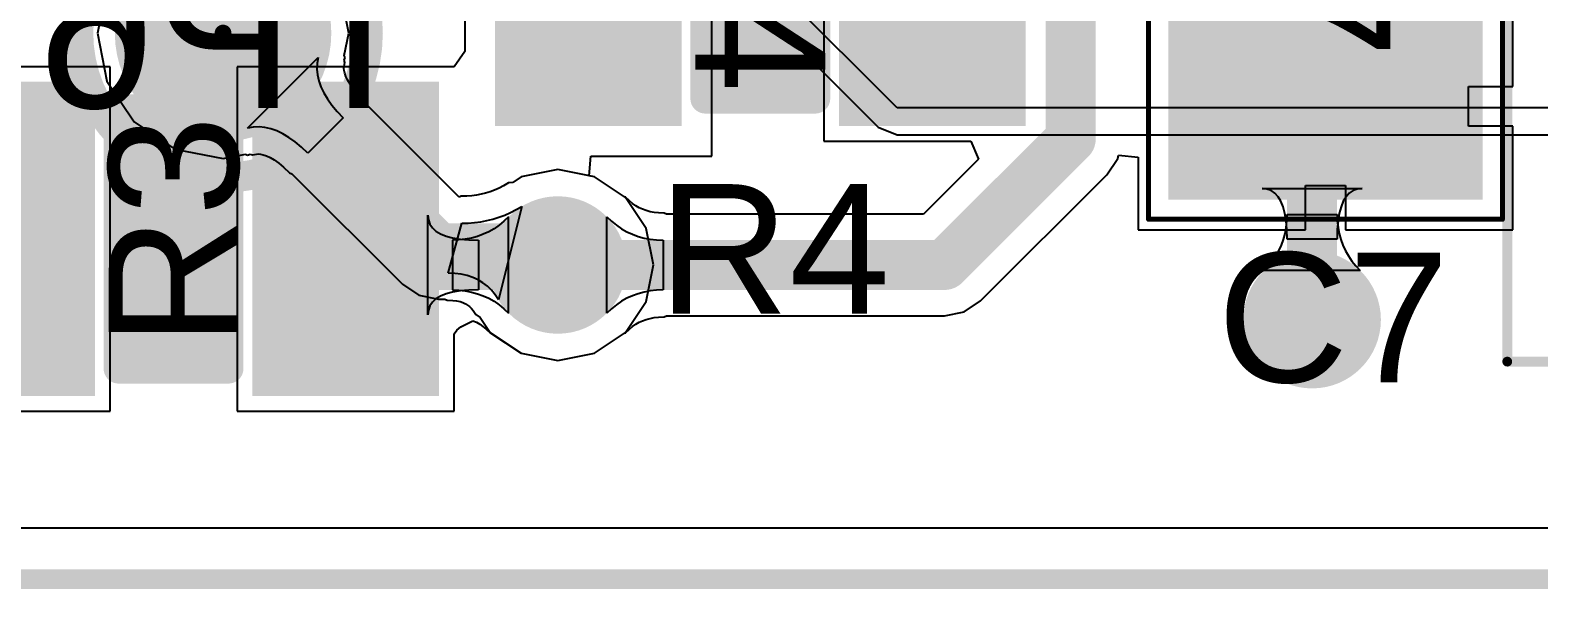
# Model space of a CAD drawing. Header units: inches. Extents: x 1.04 to 3.32, y 2.74 to 3.44.
# Drawn here: x 1.8414 to 2.1435, y 2.7586 to 2.8706 of the extents above; entities that cross this region are included whole.
import ezdxf

# ---------------------------------------------------------------- set-up
doc = ezdxf.new("R2010")
doc.units = ezdxf.units.IN
doc.header["$MEASUREMENT"] = 0
for name, color, linetype in [('Board', 56, 'Continuous'), ('Bottom Layer', 5, 'Continuous'), ('Bottom Overlay', 54, 'Continuous'), ('Bottom Paste', 16, 'Continuous'), ('Bottom Solder', 6, 'Continuous'), ('Mechanical 12', 56, 'Continuous'), ('Mechanical 13', 56, 'Continuous'), ('Mechanical 15', 56, 'Continuous'), ('Top Courtyard', 56, 'Continuous'), ('Top Layer', 1, 'Continuous'), ('Top Overlay', 2, 'Continuous'), ('Top Paste', 8, 'Continuous'), ('Top Solder', 216, 'Continuous'), ('Via Holes', 16, 'Continuous')]:
    doc.layers.add(name, color=color, linetype=linetype)
doc.styles.add('Arial', font='', dxfattribs={"height": 0.2})
doc.styles.get('Arial').set_extended_font_data('Arial')

# ---------------------------------------------------------------- blocks, each defined once
blk = doc.blocks.new('TP_B_15')
at = {"layer": 'Bottom Layer'}
h = blk.add_hatch(color=5, dxfattribs=at)
edge = h.paths.add_edge_path()
edge.add_arc((0, 0), 0.01969, 0, 360)
at = {"layer": 'Bottom Paste'}
h = blk.add_hatch(color=16, dxfattribs=at)
edge = h.paths.add_edge_path()
edge.add_arc((0, 0), 0.00169, 0, 360)
at = {"layer": 'Bottom Solder'}
h = blk.add_hatch(color=6, dxfattribs=at)
edge = h.paths.add_edge_path()
edge.add_arc((0, 0), 0.02168, 0, 360)
at = {"layer": 'Bottom Overlay'}
for points in [[(0.029, 0, 0.006, 0.006, 1), (-0.029, 0, 0.006, 0.006, 1)], [(-0.0305, 0, 0.003, 0.003, 1), (-0.0275, 0, 0.003, 0.003, 1)], [(0.0275, 0, 0.003, 0.003, 1), (0.0305, 0, 0.003, 0.003, 1)]]:
    blk.add_lwpolyline(points, format="xyseb", close=True, dxfattribs=at)
at = {"layer": 'Mechanical 12', "style": 'Arial', "text_generation_flag": 2}
blk.add_text('TP6', height=0.03, rotation=180, dxfattribs=at).set_placement((-0.03999, 0.015))
blk = doc.blocks.new('SOT94P280X100_5N_28')
at = {"layer": 'Top Layer'}
for points in [[(-0.07382, 0.0498), (-0.02461, 0.0498), (-0.02461, 0.02421), (-0.07382, 0.02421)], [(0.02461, 0.0498), (0.07382, 0.0498), (0.07382, 0.02421), (0.02461, 0.02421)], [(-0.07382, 0.0128), (-0.02461, 0.0128), (-0.02461, -0.0128), (-0.07382, -0.0128)], [(-0.07382, -0.02421), (-0.02461, -0.02421), (-0.02461, -0.0498), (-0.07382, -0.0498)], [(0.02461, -0.02421), (0.07382, -0.02421), (0.07382, -0.0498), (0.02461, -0.0498)]]:
    blk.add_hatch(color=1, dxfattribs=at).paths.add_polyline_path(points)
at = {"layer": 'Top Paste'}
for points in [[(-0.07382, 0.0498), (-0.02461, 0.0498), (-0.02461, 0.02421), (-0.07382, 0.02421)], [(0.02461, 0.0498), (0.07382, 0.0498), (0.07382, 0.02421), (0.02461, 0.02421)], [(-0.07382, 0.0128), (-0.02461, 0.0128), (-0.02461, -0.0128), (-0.07382, -0.0128)], [(-0.07382, -0.02421), (-0.02461, -0.02421), (-0.02461, -0.0498), (-0.07382, -0.0498)], [(0.02461, -0.02421), (0.07382, -0.02421), (0.07382, -0.0498), (0.02461, -0.0498)]]:
    blk.add_hatch(color=8, dxfattribs=at).paths.add_polyline_path(points)
at = {"layer": 'Top Solder'}
for points in [[(-0.07482, 0.0508), (-0.02361, 0.0508), (-0.02361, 0.02321), (-0.07482, 0.02321)], [(0.02361, 0.0508), (0.07482, 0.0508), (0.07482, 0.02321), (0.02361, 0.02321)], [(-0.07482, 0.0138), (-0.02361, 0.0138), (-0.02361, -0.0138), (-0.07482, -0.0138)], [(-0.07482, -0.02321), (-0.02361, -0.02321), (-0.02361, -0.0508), (-0.07482, -0.0508)], [(0.02361, -0.02321), (0.07482, -0.02321), (0.07482, -0.0508), (0.02361, -0.0508)]]:
    blk.add_hatch(color=216, dxfattribs=at).paths.add_polyline_path(points)
at = {"layer": 'Mechanical 13'}
for points in [[(-0.0315, 0.02, 0.00394, 0.00394, 0), (0.00551, 0.05701, 0.00394, 0.00394, 0)], [(-0.0315, -0.05701, 0.00394, 0.00394, 0), (-0.0315, 0.05701, 0.00394, 0.00394, 0)], [(0.0315, 0.05701, 0.00394, 0.00394, 0), (-0.0315, 0.05701, 0.00394, 0.00394, 0)], [(0.0315, -0.05701, 0.00394, 0.00394, 0), (0.0315, 0.05701, 0.00394, 0.00394, 0)], [(0.0315, -0.05701, 0.00394, 0.00394, 0), (-0.0315, -0.05701, 0.00394, 0.00394, 0)]]:
    blk.add_lwpolyline(points, format="xyseb", dxfattribs=at)
for points in [[(-0.03248, 0.05701, 0.00197, 0.00197, 1), (-0.03051, 0.05701, 0.00197, 0.00197, 1)], [(-0.03248, 0.05701, 0.00197, 0.00197, 1), (-0.03051, 0.05701, 0.00197, 0.00197, 1)], [(0.00453, 0.05701, 0.00197, 0.00197, 1), (0.0065, 0.05701, 0.00197, 0.00197, 1)], [(0.03051, 0.05701, 0.00197, 0.00197, 1), (0.03248, 0.05701, 0.00197, 0.00197, 1)], [(0.03051, 0.05701, 0.00197, 0.00197, 1), (0.03248, 0.05701, 0.00197, 0.00197, 1)], [(-0.03248, 0.02, 0.00197, 0.00197, 1), (-0.03051, 0.02, 0.00197, 0.00197, 1)], [(-0.03248, -0.05701, 0.00197, 0.00197, 1), (-0.03051, -0.05701, 0.00197, 0.00197, 1)], [(-0.03248, -0.05701, 0.00197, 0.00197, 1), (-0.03051, -0.05701, 0.00197, 0.00197, 1)], [(0.03051, -0.05701, 0.00197, 0.00197, 1), (0.03248, -0.05701, 0.00197, 0.00197, 1)], [(0.03051, -0.05701, 0.00197, 0.00197, 1), (0.03248, -0.05701, 0.00197, 0.00197, 1)]]:
    blk.add_lwpolyline(points, format="xyseb", close=True, dxfattribs=at)
at = {"layer": 'Mechanical 15'}
for points in [[(-0.08366, -0.07087, 0.00197, 0.00197, 0), (-0.08366, 0.07087, 0.00197, 0.00197, 0)], [(0.08366, 0.07087, 0.00197, 0.00197, 0), (-0.08366, 0.07087, 0.00197, 0.00197, 0)], [(0.08366, -0.07087, 0.00197, 0.00197, 0), (0.08366, 0.07087, 0.00197, 0.00197, 0)], [(0.08366, -0.07087, 0.00197, 0.00197, 0), (-0.08366, -0.07087, 0.00197, 0.00197, 0)]]:
    blk.add_lwpolyline(points, format="xyseb", dxfattribs=at)
for points in [[(-0.08415, 0.07087, 0.000984, 0.000984, 1), (-0.08317, 0.07087, 0.000984, 0.000984, 1)], [(-0.08415, 0.07087, 0.000984, 0.000984, 1), (-0.08317, 0.07087, 0.000984, 0.000984, 1)], [(0.08317, 0.07087, 0.000984, 0.000984, 1), (0.08415, 0.07087, 0.000984, 0.000984, 1)], [(0.08317, 0.07087, 0.000984, 0.000984, 1), (0.08415, 0.07087, 0.000984, 0.000984, 1)], [(-0.08415, -0.07087, 0.000984, 0.000984, 1), (-0.08317, -0.07087, 0.000984, 0.000984, 1)], [(-0.08415, -0.07087, 0.000984, 0.000984, 1), (-0.08317, -0.07087, 0.000984, 0.000984, 1)], [(0.08317, -0.07087, 0.000984, 0.000984, 1), (0.08415, -0.07087, 0.000984, 0.000984, 1)], [(0.08317, -0.07087, 0.000984, 0.000984, 1), (0.08415, -0.07087, 0.000984, 0.000984, 1)]]:
    blk.add_lwpolyline(points, format="xyseb", close=True, dxfattribs=at)
at = {"layer": 'Top Overlay'}
for points in [[(-0.02461, 0.05961, 0.00787, 0.00787, 0), (-0.07382, 0.05961, 0.00787, 0.00787, 0)], [(-0.01083, -0.05701, 0.00787, 0.00787, 0), (-0.01083, 0.05701, 0.00787, 0.00787, 0)], [(0.01083, 0.05701, 0.00787, 0.00787, 0), (-0.01083, 0.05701, 0.00787, 0.00787, 0)], [(0.01083, -0.05701, 0.00787, 0.00787, 0), (0.01083, 0.05701, 0.00787, 0.00787, 0)], [(0.01083, -0.05701, 0.00787, 0.00787, 0), (-0.01083, -0.05701, 0.00787, 0.00787, 0)]]:
    blk.add_lwpolyline(points, format="xyseb", dxfattribs=at)
for points in [[(-0.07579, 0.05961, 0.00394, 0.00394, 1), (-0.07185, 0.05961, 0.00394, 0.00394, 1)], [(-0.02657, 0.05961, 0.00394, 0.00394, 1), (-0.02264, 0.05961, 0.00394, 0.00394, 1)], [(-0.0128, 0.05701, 0.00394, 0.00394, 1), (-0.00886, 0.05701, 0.00394, 0.00394, 1)], [(-0.0128, 0.05701, 0.00394, 0.00394, 1), (-0.00886, 0.05701, 0.00394, 0.00394, 1)], [(0.00886, 0.05701, 0.00394, 0.00394, 1), (0.0128, 0.05701, 0.00394, 0.00394, 1)], [(0.00886, 0.05701, 0.00394, 0.00394, 1), (0.0128, 0.05701, 0.00394, 0.00394, 1)], [(-0.0128, -0.05701, 0.00394, 0.00394, 1), (-0.00886, -0.05701, 0.00394, 0.00394, 1)], [(-0.0128, -0.05701, 0.00394, 0.00394, 1), (-0.00886, -0.05701, 0.00394, 0.00394, 1)], [(0.00886, -0.05701, 0.00394, 0.00394, 1), (0.0128, -0.05701, 0.00394, 0.00394, 1)], [(0.00886, -0.05701, 0.00394, 0.00394, 1), (0.0128, -0.05701, 0.00394, 0.00394, 1)]]:
    blk.add_lwpolyline(points, format="xyseb", close=True, dxfattribs=at)
blk = doc.blocks.new('C0805_30')
at = {"layer": 'Top Layer'}
for points in [[(0.02953, 0.05118), (0.02953, 0.01772), (-0.02953, 0.01772), (-0.02953, 0.05118)], [(0.02953, -0.01772), (0.02953, -0.05118), (-0.02953, -0.05118), (-0.02953, -0.01772)]]:
    blk.add_hatch(color=1, dxfattribs=at).paths.add_polyline_path(points)
at = {"layer": 'Top Paste'}
for points in [[(0.02953, 0.05118), (0.02953, 0.01772), (-0.02953, 0.01772), (-0.02953, 0.05118)], [(0.02953, -0.01772), (0.02953, -0.05118), (-0.02953, -0.05118), (-0.02953, -0.01772)]]:
    blk.add_hatch(color=8, dxfattribs=at).paths.add_polyline_path(points)
at = {"layer": 'Top Solder'}
for points in [[(0.0315, 0.05315), (0.0315, 0.01575), (-0.0315, 0.01575), (-0.0315, 0.05315)], [(0.0315, -0.01575), (0.0315, -0.05315), (-0.0315, -0.05315), (-0.0315, -0.01575)]]:
    blk.add_hatch(color=216, dxfattribs=at).paths.add_polyline_path(points)
at = {"layer": 'Top Courtyard'}
for points in [[(-0.03543, -0.05709, 0.001, 0.001, 0), (-0.03543, 0.05709, 0.001, 0.001, 0)], [(-0.03543, 0.05709, 0.001, 0.001, 0), (0.03543, 0.05709, 0.001, 0.001, 0)], [(0.03543, -0.05709, 0.001, 0.001, 0), (0.03543, 0.05709, 0.001, 0.001, 0)], [(-0.03543, -0.05709, 0.001, 0.001, 0), (0.03543, -0.05709, 0.001, 0.001, 0)]]:
    blk.add_lwpolyline(points, format="xyseb", dxfattribs=at)
for points in [[(-0.03568, 0.05709, 0.0005, 0.0005, 1), (-0.03518, 0.05709, 0.0005, 0.0005, 1)], [(-0.03568, 0.05709, 0.0005, 0.0005, 1), (-0.03518, 0.05709, 0.0005, 0.0005, 1)], [(0.03518, 0.05709, 0.0005, 0.0005, 1), (0.03568, 0.05709, 0.0005, 0.0005, 1)], [(0.03518, 0.05709, 0.0005, 0.0005, 1), (0.03568, 0.05709, 0.0005, 0.0005, 1)], [(-0.03568, -0.05709, 0.0005, 0.0005, 1), (-0.03518, -0.05709, 0.0005, 0.0005, 1)], [(-0.03568, -0.05709, 0.0005, 0.0005, 1), (-0.03518, -0.05709, 0.0005, 0.0005, 1)], [(0.03518, -0.05709, 0.0005, 0.0005, 1), (0.03568, -0.05709, 0.0005, 0.0005, 1)], [(0.03518, -0.05709, 0.0005, 0.0005, 1), (0.03568, -0.05709, 0.0005, 0.0005, 1)]]:
    blk.add_lwpolyline(points, format="xyseb", close=True, dxfattribs=at)
at = {"layer": 'Top Overlay'}
for points in [[(-0.029, -0.01, 0.006, 0.006, 0), (-0.029, 0.01, 0.006, 0.006, 0)], [(0.029, 0.01, 0.006, 0.006, 0), (0.029, -0.01, 0.006, 0.006, 0)]]:
    blk.add_lwpolyline(points, format="xyseb", dxfattribs=at)
for points in [[(-0.0305, 0.01, 0.003, 0.003, 1), (-0.0275, 0.01, 0.003, 0.003, 1)], [(0.0275, 0.01, 0.003, 0.003, 1), (0.0305, 0.01, 0.003, 0.003, 1)], [(-0.0305, -0.01, 0.003, 0.003, 1), (-0.0275, -0.01, 0.003, 0.003, 1)], [(0.0275, -0.01, 0.003, 0.003, 1), (0.0305, -0.01, 0.003, 0.003, 1)]]:
    blk.add_lwpolyline(points, format="xyseb", close=True, dxfattribs=at)
at = {"layer": 'Mechanical 12', "style": 'Arial'}
blk.add_text('C7', height=0.026, rotation=270, dxfattribs=at).set_placement((-0.013, 0.02166))
blk = doc.blocks.new('R0805_38')
at = {"layer": 'Top Layer'}
for points in [[(0.02953, 0.05118), (0.02953, 0.01772), (-0.02953, 0.01772), (-0.02953, 0.05118)], [(0.02953, -0.01772), (0.02953, -0.05118), (-0.02953, -0.05118), (-0.02953, -0.01772)]]:
    blk.add_hatch(color=1, dxfattribs=at).paths.add_polyline_path(points)
at = {"layer": 'Top Overlay'}
blk.add_hatch(color=2, dxfattribs=at).paths.add_polyline_path([(-0.026, -0.009), (0.026, -0.009), (0.026, 0.01), (-0.026, 0.01)])
at = {"layer": 'Top Paste'}
for points in [[(0.02953, 0.05118), (0.02953, 0.01772), (-0.02953, 0.01772), (-0.02953, 0.05118)], [(0.02953, -0.01772), (0.02953, -0.05118), (-0.02953, -0.05118), (-0.02953, -0.01772)]]:
    blk.add_hatch(color=8, dxfattribs=at).paths.add_polyline_path(points)
at = {"layer": 'Top Solder'}
for points in [[(0.0315, 0.05315), (0.0315, 0.01575), (-0.0315, 0.01575), (-0.0315, 0.05315)], [(0.0315, -0.01575), (0.0315, -0.05315), (-0.0315, -0.05315), (-0.0315, -0.01575)]]:
    blk.add_hatch(color=216, dxfattribs=at).paths.add_polyline_path(points)
at = {"layer": 'Top Overlay'}
for points in [[(-0.026, 0.011, 0.006, 0.006, 0), (0.026, 0.011, 0.006, 0.006, 0)], [(-0.026, -0.011, 0.006, 0.006, 0), (-0.026, 0.011, 0.006, 0.006, 0)], [(0.026, -0.011, 0.006, 0.006, 0), (0.026, 0.011, 0.006, 0.006, 0)], [(-0.026, -0.011, 0.006, 0.006, 0), (0.026, -0.011, 0.006, 0.006, 0)]]:
    blk.add_lwpolyline(points, format="xyseb", dxfattribs=at)
for points in [[(-0.0275, 0.011, 0.003, 0.003, 1), (-0.0245, 0.011, 0.003, 0.003, 1)], [(-0.0275, 0.011, 0.003, 0.003, 1), (-0.0245, 0.011, 0.003, 0.003, 1)], [(0.0245, 0.011, 0.003, 0.003, 1), (0.0275, 0.011, 0.003, 0.003, 1)], [(0.0245, 0.011, 0.003, 0.003, 1), (0.0275, 0.011, 0.003, 0.003, 1)], [(-0.0275, -0.011, 0.003, 0.003, 1), (-0.0245, -0.011, 0.003, 0.003, 1)], [(-0.0275, -0.011, 0.003, 0.003, 1), (-0.0245, -0.011, 0.003, 0.003, 1)], [(0.0245, -0.011, 0.003, 0.003, 1), (0.0275, -0.011, 0.003, 0.003, 1)], [(0.0245, -0.011, 0.003, 0.003, 1), (0.0275, -0.011, 0.003, 0.003, 1)]]:
    blk.add_lwpolyline(points, format="xyseb", close=True, dxfattribs=at)
at = {"layer": 'Mechanical 12', "style": 'Arial'}
blk.add_text('R4', height=0.026, dxfattribs=at).set_placement((-0.02166, -0.013))
blk = doc.blocks.new('R0805_39')
at = {"layer": 'Top Layer'}
for points in [[(0.02953, 0.05118), (0.02953, 0.01772), (-0.02953, 0.01772), (-0.02953, 0.05118)], [(0.02953, -0.01772), (0.02953, -0.05118), (-0.02953, -0.05118), (-0.02953, -0.01772)]]:
    blk.add_hatch(color=1, dxfattribs=at).paths.add_polyline_path(points)
at = {"layer": 'Top Overlay'}
blk.add_hatch(color=2, dxfattribs=at).paths.add_polyline_path([(-0.02598, -0.009), (0.02602, -0.009), (0.02602, 0.01), (-0.02598, 0.01)])
at = {"layer": 'Top Paste'}
for points in [[(0.02953, 0.05118), (0.02953, 0.01772), (-0.02953, 0.01772), (-0.02953, 0.05118)], [(0.02953, -0.01772), (0.02953, -0.05118), (-0.02953, -0.05118), (-0.02953, -0.01772)]]:
    blk.add_hatch(color=8, dxfattribs=at).paths.add_polyline_path(points)
at = {"layer": 'Top Solder'}
for points in [[(0.0315, 0.05315), (0.0315, 0.01575), (-0.0315, 0.01575), (-0.0315, 0.05315)], [(0.0315, -0.01575), (0.0315, -0.05315), (-0.0315, -0.05315), (-0.0315, -0.01575)]]:
    blk.add_hatch(color=216, dxfattribs=at).paths.add_polyline_path(points)
at = {"layer": 'Top Overlay'}
for points in [[(0.026, 0.011, 0.006, 0.006, 0), (-0.026, 0.011, 0.006, 0.006, 0)], [(-0.026, 0.011, 0.006, 0.006, 0), (-0.026, -0.011, 0.006, 0.006, 0)], [(0.026, 0.011, 0.006, 0.006, 0), (0.026, -0.011, 0.006, 0.006, 0)], [(0.026, -0.011, 0.006, 0.006, 0), (-0.026, -0.011, 0.006, 0.006, 0)]]:
    blk.add_lwpolyline(points, format="xyseb", dxfattribs=at)
for points in [[(-0.0275, 0.011, 0.003, 0.003, 1), (-0.0245, 0.011, 0.003, 0.003, 1)], [(-0.0275, 0.011, 0.003, 0.003, 1), (-0.0245, 0.011, 0.003, 0.003, 1)], [(0.0245, 0.011, 0.003, 0.003, 1), (0.0275, 0.011, 0.003, 0.003, 1)], [(0.0245, 0.011, 0.003, 0.003, 1), (0.0275, 0.011, 0.003, 0.003, 1)], [(-0.0275, -0.011, 0.003, 0.003, 1), (-0.0245, -0.011, 0.003, 0.003, 1)], [(-0.0275, -0.011, 0.003, 0.003, 1), (-0.0245, -0.011, 0.003, 0.003, 1)], [(0.0245, -0.011, 0.003, 0.003, 1), (0.0275, -0.011, 0.003, 0.003, 1)], [(0.0245, -0.011, 0.003, 0.003, 1), (0.0275, -0.011, 0.003, 0.003, 1)]]:
    blk.add_lwpolyline(points, format="xyseb", close=True, dxfattribs=at)
at = {"layer": 'Mechanical 12', "style": 'Arial'}
blk.add_text('R3', height=0.026, dxfattribs=at).set_placement((-0.02166, -0.013))

msp = doc.modelspace()

# ---------------------------------------------------------------- hatches: boundary and pattern name
at = {"layer": 'Bottom Layer'}
h = msp.add_hatch(color=5, dxfattribs=at)
edge = h.paths.add_edge_path()
edge.add_arc((1.94703, 2.82351), 0.01378, 0, 360)
h = msp.add_hatch(color=5, dxfattribs=at)
edge = h.paths.add_edge_path()
edge.add_arc((2.09811, 2.81255), 0.01378, 0, 360)
at = {"layer": 'Top Layer'}
h = msp.add_hatch(color=1, dxfattribs=at)
edge = h.paths.add_edge_path()
edge.add_arc((1.94703, 2.82351), 0.01378, 0, 360)
h = msp.add_hatch(color=1, dxfattribs=at)
edge = h.paths.add_edge_path()
edge.add_arc((2.09811, 2.81255), 0.01378, 0, 360)
at = {"layer": 'Via Holes'}
h = msp.add_hatch(color=7, dxfattribs=at)
edge = h.paths.add_edge_path()
edge.add_arc((1.94703, 2.82351), 0.00787, 0, 360)
h = msp.add_hatch(color=7, dxfattribs=at)
edge = h.paths.add_edge_path()
edge.add_arc((2.09811, 2.81255), 0.00787, 0, 360)

# ---------------------------------------------------------------- linework, layer by layer
at = {"layer": 'Board'}
msp.add_lwpolyline([(1.08425, 2.76055, 0.00394, 0.00394, 0), (3.29411, 2.76055, 0.00394, 0.00394, 0)], format="xyseb", dxfattribs=at)
at = {"layer": 'Bottom Layer'}
for p, q in [((2.015, 2.855), (1.895, 2.975)), ((1.89276, 2.96959), (2.01117, 2.85117)), ((1.85675, 2.87963), (1.85483, 2.87)), ((1.90517, 2.87), (1.90325, 2.87963)), ((1.85483, 2.87), (1.85675, 2.86037)), ((1.90428, 2.86554), (1.90517, 2.87)), ((1.88492, 2.85094), (1.89906, 2.86508)), ((1.89906, 2.86508), (1.89885, 2.86395)), ((1.90427, 2.8646), (1.90447, 2.86508)), ((1.90438, 2.86409), (1.90427, 2.8646)), ((1.90447, 2.86508), (1.90428, 2.86554)), ((1.89885, 2.86395), (1.8988, 2.8628)), ((1.8988, 2.8628), (1.8989, 2.86163)), ((1.8989, 2.86163), (1.89917, 2.86045)), ((1.90422, 2.86292), (1.90424, 2.86333)), ((1.90426, 2.86247), (1.90422, 2.86292)), ((1.90424, 2.86333), (1.90438, 2.86409)), ((1.90438, 2.86194), (1.90426, 2.86247)), ((1.9046, 2.86132), (1.90438, 2.86194)), ((1.85675, 2.86037), (1.8622, 2.8522)), ((1.89917, 2.86045), (1.89959, 2.85925)), ((1.89959, 2.85925), (1.90017, 2.85803)), ((1.90494, 2.8606), (1.9046, 2.86132)), ((1.90543, 2.85977), (1.90494, 2.8606)), ((1.90609, 2.85886), (1.90543, 2.85977)), ((1.90691, 2.85788), (1.90609, 2.85886)), ((1.90017, 2.85803), (1.90091, 2.8568)), ((1.90091, 2.8568), (1.9018, 2.85555)), ((1.9018, 2.85555), (1.90286, 2.85428)), ((1.908, 2.85672), (1.90691, 2.85788)), ((1.90819, 2.85623), (1.908, 2.85672)), ((1.92731, 2.83711), (1.90819, 2.85623)), ((1.90407, 2.853), (1.897, 2.84593)), ((1.90286, 2.85428), (1.90407, 2.853)), ((2.47028, 2.855), (2.015, 2.855)), ((1.8622, 2.8522), (1.87037, 2.84675)), ((1.88605, 2.85115), (1.88492, 2.85094)), ((1.8872, 2.8512), (1.88605, 2.85115)), ((1.88837, 2.8511), (1.8872, 2.8512)), ((1.88955, 2.85083), (1.88837, 2.8511)), ((1.89075, 2.85041), (1.88955, 2.85083)), ((1.89197, 2.84983), (1.89075, 2.85041)), ((1.8932, 2.84909), (1.89197, 2.84983)), ((2.01117, 2.85117), (2.015, 2.84959)), ((2.015, 2.84959), (2.015, 2.84959)), ((2.015, 2.84959), (2.36028, 2.84959)), ((1.87037, 2.84675), (1.88, 2.84483)), ((1.89445, 2.8482), (1.8932, 2.84909)), ((1.89572, 2.84714), (1.89445, 2.8482)), ((1.897, 2.84593), (1.89572, 2.84714)), ((1.88, 2.84483), (1.88446, 2.84572)), ((1.88446, 2.84572), (1.88492, 2.84553)), ((1.88492, 2.84553), (1.8854, 2.84573)), ((1.8854, 2.84573), (1.88591, 2.84562)), ((1.88591, 2.84562), (1.88667, 2.84576)), ((1.88667, 2.84576), (1.88708, 2.84578)), ((1.88708, 2.84578), (1.88753, 2.84574)), ((1.88753, 2.84574), (1.88806, 2.84562)), ((1.88806, 2.84562), (1.88868, 2.8454)), ((1.88868, 2.8454), (1.8894, 2.84506)), ((1.8894, 2.84506), (1.89023, 2.84457)), ((1.89023, 2.84457), (1.89114, 2.84391)), ((1.89114, 2.84391), (1.89212, 2.84309)), ((1.89212, 2.84309), (1.89328, 2.842)), ((1.89328, 2.842), (1.89377, 2.84181)), ((1.89377, 2.84181), (1.91592, 2.81966)), ((1.93971, 2.8412), (1.93801, 2.84006)), ((1.94703, 2.84265), (1.93971, 2.8412)), ((1.95436, 2.8412), (1.94703, 2.84265)), ((1.96057, 2.83705), (1.95436, 2.8412)), ((1.92767, 2.83728), (1.92731, 2.83711)), ((1.92881, 2.83731), (1.92767, 2.83728)), ((1.92979, 2.83738), (1.92881, 2.83731)), ((1.93074, 2.83751), (1.92979, 2.83738)), ((1.93167, 2.83769), (1.93074, 2.83751)), ((1.93259, 2.83793), (1.93167, 2.83769)), ((1.93349, 2.83821), (1.93259, 2.83793)), ((1.93439, 2.83854), (1.93349, 2.83821)), ((1.93527, 2.83893), (1.93439, 2.83854)), ((1.93615, 2.83938), (1.93527, 2.83893)), ((1.93714, 2.83995), (1.93615, 2.83938)), ((1.93801, 2.84006), (1.93714, 2.83995)), ((1.93984, 2.83526), (1.93514, 2.81655)), ((1.93759, 2.83404), (1.93872, 2.83462)), ((1.93872, 2.83462), (1.93984, 2.83526)), ((1.96472, 2.83083), (1.96057, 2.83705)), ((1.92508, 2.82187), (1.92781, 2.83187)), ((1.92781, 2.83187), (1.9291, 2.8319)), ((1.9291, 2.8319), (1.93037, 2.832)), ((1.93037, 2.832), (1.93162, 2.83217)), ((1.93162, 2.83217), (1.93285, 2.83241)), ((1.93285, 2.83241), (1.93406, 2.83271)), ((1.93406, 2.83271), (1.93525, 2.83309)), ((1.93525, 2.83309), (1.93643, 2.83353)), ((1.93643, 2.83353), (1.93759, 2.83404)), ((1.96618, 2.82351), (1.96472, 2.83083)), ((1.96472, 2.81618), (1.96618, 2.82351)), ((1.91592, 2.81966), (1.91923, 2.81745)), ((1.92643, 2.82181), (1.92508, 2.82187)), ((1.92771, 2.82165), (1.92643, 2.82181)), ((1.92891, 2.82139), (1.92771, 2.82165)), ((1.93003, 2.82102), (1.92891, 2.82139)), ((1.93107, 2.82054), (1.93003, 2.82102)), ((1.93204, 2.81995), (1.93107, 2.82054)), ((1.93293, 2.81926), (1.93204, 2.81995)), ((1.93374, 2.81846), (1.93293, 2.81926)), ((1.91923, 2.81745), (1.92313, 2.81667)), ((1.92313, 2.81667), (1.92363, 2.81667)), ((1.92363, 2.81667), (1.92366, 2.81664)), ((1.92366, 2.81664), (1.92386, 2.81667)), ((1.92386, 2.81667), (1.92441, 2.81667)), ((1.92441, 2.81667), (1.92487, 2.81646)), ((1.92487, 2.81646), (1.92599, 2.81641)), ((1.92599, 2.81641), (1.92678, 2.81632)), ((1.92678, 2.81632), (1.92746, 2.81616)), ((1.92746, 2.81616), (1.92804, 2.81597)), ((1.93448, 2.81756), (1.93374, 2.81846)), ((1.93514, 2.81655), (1.93448, 2.81756)), ((1.96057, 2.80997), (1.96472, 2.81618)), ((1.92804, 2.81597), (1.92854, 2.81575)), ((1.92854, 2.81575), (1.92897, 2.81548)), ((1.92897, 2.81548), (1.92936, 2.81518)), ((1.92936, 2.81518), (1.92974, 2.81481)), ((1.92974, 2.81481), (1.9301, 2.81436)), ((1.9301, 2.81436), (1.93061, 2.81359)), ((1.93061, 2.81359), (1.93146, 2.81301)), ((1.93146, 2.81301), (1.93349, 2.80997)), ((1.93349, 2.80997), (1.93971, 2.80582)), ((1.95436, 2.80582), (1.96057, 2.80997)), ((1.93971, 2.80582), (1.94703, 2.80436)), ((1.94703, 2.80436), (1.95436, 2.80582)), ((3.28391, 2.77075), (1.09445, 2.77075))]:
    msp.add_line(p, q, dxfattribs=at)
for points in [[(1.88, 2.87, 0.01, 0.01, 0), (1.92313, 2.82687, 0.01, 0.01, 0)], [(1.92313, 2.82687, 0.01, 0.01, 0), (1.94367, 2.82687, 0.01, 0.01, 0)], [(1.94367, 2.82687, 0.01, 0.01, 0), (1.94703, 2.82351, 0.01, 0.01, 0)]]:
    msp.add_lwpolyline(points, format="xyseb", dxfattribs=at)
for points in [[(1.8775, 2.87, 0.005, 0.005, 1), (1.8825, 2.87, 0.005, 0.005, 1)], [(1.92063, 2.82687, 0.005, 0.005, 1), (1.92563, 2.82687, 0.005, 0.005, 1)], [(1.92063, 2.82687, 0.005, 0.005, 1), (1.92563, 2.82687, 0.005, 0.005, 1)], [(1.94117, 2.82687, 0.005, 0.005, 1), (1.94617, 2.82687, 0.005, 0.005, 1)], [(1.94117, 2.82687, 0.005, 0.005, 1), (1.94617, 2.82687, 0.005, 0.005, 1)], [(1.94453, 2.82351, 0.005, 0.005, 1), (1.94953, 2.82351, 0.005, 0.005, 1)]]:
    msp.add_lwpolyline(points, format="xyseb", close=True, dxfattribs=at)
at = {"layer": 'Top Layer'}
for p, q in [((2.00032, 2.9174), (2.00032, 2.84835)), ((2.13831, 2.85932), (2.13831, 2.88005)), ((1.92842, 2.87887), (1.92842, 2.86631)), ((1.97788, 2.84535), (1.97788, 2.87887)), ((1.92842, 2.86631), (1.92626, 2.86327)), ((1.85736, 2.86327), (1.83419, 2.86327)), ((1.85736, 2.79421), (1.85736, 2.86327)), ((1.92448, 2.86327), (1.8828, 2.86327)), ((1.8828, 2.86327), (1.8828, 2.79421)), ((1.92626, 2.86327), (1.92448, 2.86327)), ((2.12945, 2.85132), (2.12945, 2.85932)), ((2.12945, 2.85932), (2.13831, 2.85932)), ((2.13831, 2.85132), (2.12945, 2.85132)), ((2.13831, 2.83058), (2.13831, 2.85132)), ((2.00032, 2.84835), (2.02977, 2.84835)), ((2.02977, 2.84835), (2.03128, 2.84471)), ((1.95329, 2.84141), (1.95368, 2.84535)), ((1.95368, 2.84535), (1.97788, 2.84535)), ((2.03128, 2.84471), (2.02027, 2.8337)), ((2.05699, 2.84158), (2.0592, 2.84489)), ((2.0592, 2.84489), (2.05932, 2.84551)), ((2.05932, 2.84551), (2.06326, 2.84512)), ((2.06326, 2.84512), (2.06326, 2.83058)), ((1.95436, 2.8412), (1.95329, 2.84141)), ((1.96042, 2.83715), (1.95436, 2.8412)), ((2.03171, 2.8163), (2.05699, 2.84158)), ((2.08906, 2.83872), (2.08811, 2.83882)), ((2.08811, 2.83882), (2.10811, 2.83882)), ((2.08991, 2.83842), (2.08906, 2.83872)), ((2.09066, 2.83791), (2.08991, 2.83842)), ((2.09131, 2.8372), (2.09066, 2.83791)), ((2.09679, 2.83058), (2.09679, 2.83944)), ((2.09679, 2.83944), (2.10479, 2.83944)), ((2.10479, 2.83944), (2.10479, 2.83058)), ((2.10556, 2.83791), (2.10491, 2.8372)), ((2.10631, 2.83842), (2.10556, 2.83791)), ((2.10716, 2.83872), (2.10631, 2.83842)), ((2.10811, 2.83882), (2.10716, 2.83872)), ((1.96059, 2.83708), (1.96042, 2.83715)), ((1.96138, 2.83634), (1.96059, 2.83708)), ((1.96202, 2.83582), (1.96138, 2.83634)), ((1.96267, 2.83538), (1.96202, 2.83582)), ((1.96334, 2.835), (1.96267, 2.83538)), ((1.96403, 2.83468), (1.96334, 2.835)), ((1.96476, 2.83441), (1.96403, 2.83468)), ((1.96552, 2.8342), (1.96476, 2.83441)), ((2.09186, 2.83629), (2.09131, 2.8372)), ((2.09231, 2.83518), (2.09186, 2.83629)), ((2.09266, 2.83386), (2.09231, 2.83518)), ((2.10391, 2.83518), (2.10356, 2.83386)), ((2.10436, 2.83629), (2.10391, 2.83518)), ((2.10491, 2.8372), (2.10436, 2.83629)), ((1.92102, 2.81351), (1.92102, 2.83351)), ((1.92102, 2.83351), (1.92112, 2.83256)), ((1.92112, 2.83256), (1.92142, 2.83171)), ((1.92142, 2.83171), (1.92193, 2.83096)), ((1.93528, 2.83148), (1.93427, 2.83078)), ((1.93626, 2.83227), (1.93528, 2.83148)), ((1.93719, 2.83315), (1.93626, 2.83227)), ((1.93719, 2.81386), (1.93719, 2.83315)), ((1.95687, 2.81386), (1.95687, 2.83315)), ((1.95687, 2.83315), (1.95781, 2.83227)), ((1.95781, 2.83227), (1.95878, 2.83148)), ((1.95878, 2.83148), (1.9598, 2.83078)), ((1.96634, 2.83405), (1.96552, 2.8342)), ((1.96721, 2.83395), (1.96634, 2.83405)), ((1.96833, 2.83392), (1.96721, 2.83395)), ((1.9688, 2.8337), (1.96833, 2.83392)), ((2.02027, 2.8337), (1.9688, 2.8337)), ((2.09291, 2.83235), (2.09266, 2.83386)), ((2.09306, 2.83063), (2.09291, 2.83235)), ((2.09292, 2.83106), (2.09306, 2.83234)), ((2.09306, 2.83234), (2.09311, 2.83366)), ((2.09311, 2.83366), (2.10311, 2.83366)), ((2.10311, 2.83366), (2.10316, 2.83234)), ((2.10331, 2.83235), (2.10316, 2.83063)), ((2.10316, 2.83234), (2.1033, 2.83106)), ((2.10356, 2.83386), (2.10331, 2.83235)), ((1.92193, 2.83096), (1.92264, 2.83031)), ((1.92264, 2.83031), (1.92355, 2.82976)), ((1.92355, 2.82976), (1.92466, 2.82931)), ((1.92466, 2.82931), (1.92598, 2.82896)), ((1.92725, 2.82855), (1.92593, 2.82851)), ((1.92593, 2.82851), (1.92593, 2.81851)), ((1.92598, 2.82896), (1.9275, 2.82871)), ((1.92852, 2.82869), (1.92725, 2.82855)), ((1.9275, 2.82871), (1.92922, 2.82856)), ((1.92976, 2.82892), (1.92852, 2.82869)), ((1.92922, 2.82856), (1.93114, 2.82851)), ((1.93095, 2.82925), (1.92976, 2.82892)), ((1.9321, 2.82967), (1.93095, 2.82925)), ((1.93114, 2.82851), (1.93114, 2.81851)), ((1.9332, 2.83018), (1.9321, 2.82967)), ((1.93427, 2.83078), (1.9332, 2.83018)), ((1.9598, 2.83078), (1.96086, 2.83018)), ((1.96086, 2.83018), (1.96197, 2.82967)), ((1.96197, 2.82967), (1.96312, 2.82925)), ((1.96312, 2.82925), (1.96431, 2.82892)), ((1.96431, 2.82892), (1.96554, 2.82869)), ((1.96554, 2.82869), (1.96682, 2.82855)), ((1.96682, 2.82855), (1.96814, 2.82851)), ((1.96814, 2.82851), (1.96814, 2.81851)), ((2.06326, 2.83058), (2.09679, 2.83058)), ((2.09195, 2.82749), (2.09237, 2.82863)), ((2.09237, 2.82863), (2.09269, 2.82983)), ((2.09269, 2.82983), (2.09292, 2.83106)), ((2.09311, 2.8287), (2.09306, 2.83063)), ((2.10311, 2.8287), (2.09311, 2.8287)), ((2.10316, 2.83063), (2.10311, 2.8287)), ((2.1033, 2.83106), (2.10353, 2.82983)), ((2.10353, 2.82983), (2.10385, 2.82863)), ((2.10385, 2.82863), (2.10427, 2.82749)), ((2.10479, 2.83058), (2.13831, 2.83058)), ((2.09014, 2.8243), (2.09083, 2.82532)), ((2.09083, 2.82532), (2.09144, 2.82638)), ((2.09144, 2.82638), (2.09195, 2.82749)), ((2.10427, 2.82749), (2.10478, 2.82638)), ((2.10478, 2.82638), (2.10539, 2.82532)), ((2.10539, 2.82532), (2.10608, 2.8243)), ((2.08846, 2.82239), (2.08935, 2.82332)), ((2.10776, 2.82239), (2.08846, 2.82239)), ((2.08935, 2.82332), (2.09014, 2.8243)), ((2.10608, 2.8243), (2.10687, 2.82332)), ((2.10687, 2.82332), (2.10776, 2.82239)), ((1.92264, 2.81671), (1.92193, 2.81606)), ((1.92355, 2.81726), (1.92264, 2.81671)), ((1.92466, 2.81771), (1.92355, 2.81726)), ((1.92598, 2.81806), (1.92466, 2.81771)), ((1.92593, 2.81851), (1.92725, 2.81846)), ((1.9275, 2.81831), (1.92598, 2.81806)), ((1.92725, 2.81846), (1.92852, 2.81832)), ((1.92922, 2.81846), (1.9275, 2.81831)), ((1.92852, 2.81832), (1.92976, 2.81809)), ((1.93114, 2.81851), (1.92922, 2.81846)), ((1.92976, 2.81809), (1.93095, 2.81776)), ((1.93095, 2.81776), (1.9321, 2.81735)), ((1.9321, 2.81735), (1.9332, 2.81683)), ((1.9332, 2.81683), (1.93427, 2.81623)), ((1.93427, 2.81623), (1.93528, 2.81553)), ((1.9598, 2.81623), (1.95878, 2.81553)), ((1.96086, 2.81683), (1.9598, 2.81623)), ((1.96197, 2.81735), (1.96086, 2.81683)), ((1.96312, 2.81776), (1.96197, 2.81735)), ((1.96431, 2.81809), (1.96312, 2.81776)), ((1.96554, 2.81832), (1.96431, 2.81809)), ((1.96682, 2.81846), (1.96554, 2.81832)), ((1.96814, 2.81851), (1.96682, 2.81846)), ((2.0284, 2.81409), (2.03171, 2.8163)), ((1.92112, 2.81446), (1.92102, 2.81351)), ((1.92142, 2.81531), (1.92112, 2.81446)), ((1.92193, 2.81606), (1.92142, 2.81531)), ((1.93528, 2.81553), (1.93626, 2.81474)), ((1.93626, 2.81474), (1.93719, 2.81386)), ((1.95781, 2.81474), (1.95687, 2.81386)), ((1.95878, 2.81553), (1.95781, 2.81474)), ((1.96634, 2.81296), (1.96721, 2.81306)), ((1.96721, 2.81306), (1.96833, 2.8131)), ((1.96833, 2.8131), (1.9688, 2.81331)), ((1.9688, 2.81331), (2.0245, 2.81331)), ((2.0245, 2.81331), (2.0284, 2.81409)), ((1.92626, 2.80972), (1.92679, 2.81044)), ((1.92679, 2.81044), (1.92759, 2.81112)), ((1.92759, 2.81112), (1.93003, 2.81234)), ((1.93003, 2.81234), (1.93073, 2.81202)), ((1.93073, 2.81202), (1.9314, 2.81164)), ((1.9314, 2.81164), (1.93205, 2.81119)), ((1.93205, 2.81119), (1.93269, 2.81067)), ((1.93269, 2.81067), (1.93347, 2.80993)), ((1.96059, 2.80993), (1.96138, 2.81067)), ((1.96138, 2.81067), (1.96202, 2.81119)), ((1.96202, 2.81119), (1.96267, 2.81164)), ((1.96267, 2.81164), (1.96334, 2.81202)), ((1.96334, 2.81202), (1.96403, 2.81234)), ((1.96403, 2.81234), (1.96476, 2.8126)), ((1.96476, 2.8126), (1.96552, 2.81281)), ((1.96552, 2.81281), (1.96634, 2.81296)), ((1.92626, 2.79421), (1.92626, 2.80972)), ((1.93347, 2.80993), (1.93365, 2.80986)), ((1.93365, 2.80986), (1.93971, 2.80582)), ((1.95436, 2.80582), (1.96042, 2.80986)), ((1.96042, 2.80986), (1.96059, 2.80993)), ((1.93971, 2.80582), (1.94703, 2.80436)), ((1.94703, 2.80436), (1.95436, 2.80582)), ((1.8139, 2.79421), (1.85736, 2.79421)), ((1.8828, 2.79421), (1.92626, 2.79421)), ((3.28391, 2.77075), (1.09445, 2.77075))]:
    msp.add_line(p, q, dxfattribs=at)
for points in [[(2.04978, 2.84879, 0.01, 0.01, 0), (2.04978, 2.99078, 0.01, 0.01, 0)], [(2.09811, 2.85264, 0.01, 0.01, 0), (2.10079, 2.85532, 0.01, 0.01, 0)], [(2.09811, 2.81255, 0.01, 0.01, 0), (2.09811, 2.85264, 0.01, 0.01, 0)], [(2.0245, 2.82351, 0.01, 0.01, 0), (2.04978, 2.84879, 0.01, 0.01, 0)], [(1.90453, 2.82874, 0.01, 0.01, 0), (1.90976, 2.82351, 0.01, 0.01, 0)], [(1.90976, 2.82351, 0.01, 0.01, 0), (2.0245, 2.82351, 0.01, 0.01, 0)]]:
    msp.add_lwpolyline(points, format="xyseb", dxfattribs=at)
for points in [[(2.09829, 2.85532, 0.005, 0.005, 1), (2.10329, 2.85532, 0.005, 0.005, 1)], [(2.09561, 2.85264, 0.005, 0.005, 1), (2.10061, 2.85264, 0.005, 0.005, 1)], [(2.09561, 2.85264, 0.005, 0.005, 1), (2.10061, 2.85264, 0.005, 0.005, 1)], [(2.04728, 2.84879, 0.005, 0.005, 1), (2.05228, 2.84879, 0.005, 0.005, 1)], [(2.04728, 2.84879, 0.005, 0.005, 1), (2.05228, 2.84879, 0.005, 0.005, 1)], [(1.90203, 2.82874, 0.005, 0.005, 1), (1.90703, 2.82874, 0.005, 0.005, 1)], [(1.90726, 2.82351, 0.005, 0.005, 1), (1.91226, 2.82351, 0.005, 0.005, 1)], [(1.90726, 2.82351, 0.005, 0.005, 1), (1.91226, 2.82351, 0.005, 0.005, 1)], [(2.022, 2.82351, 0.005, 0.005, 1), (2.027, 2.82351, 0.005, 0.005, 1)], [(2.022, 2.82351, 0.005, 0.005, 1), (2.027, 2.82351, 0.005, 0.005, 1)], [(2.09561, 2.81255, 0.005, 0.005, 1), (2.10061, 2.81255, 0.005, 0.005, 1)]]:
    msp.add_lwpolyline(points, format="xyseb", close=True, dxfattribs=at)

# ---------------------------------------------------------------- block references
for name, p, rotation in [('SOT94P280X100_5N_28', (2.20807, 2.8878), 270), ('R0805_38', (1.9876, 2.88287), 270), ('TP_B_15', (1.88, 2.87), 180), ('R0805_39', (1.87008, 2.82874), 90)]:
    msp.add_blockref(name, p, dxfattribs=dict(rotation=rotation))
msp.add_blockref('C0805_30', (2.10079, 2.88976))

# ---------------------------------------------------------------- texts
at = {"layer": 'Top Overlay', "style": 'Arial'}
for s, p in [('R4', (1.96712, 2.81372)), ('C7', (2.07913, 2.8))]:
    msp.add_text(s, height=0.026, dxfattribs=at).set_placement(p)

doc.saveas('drawing.dxf')
